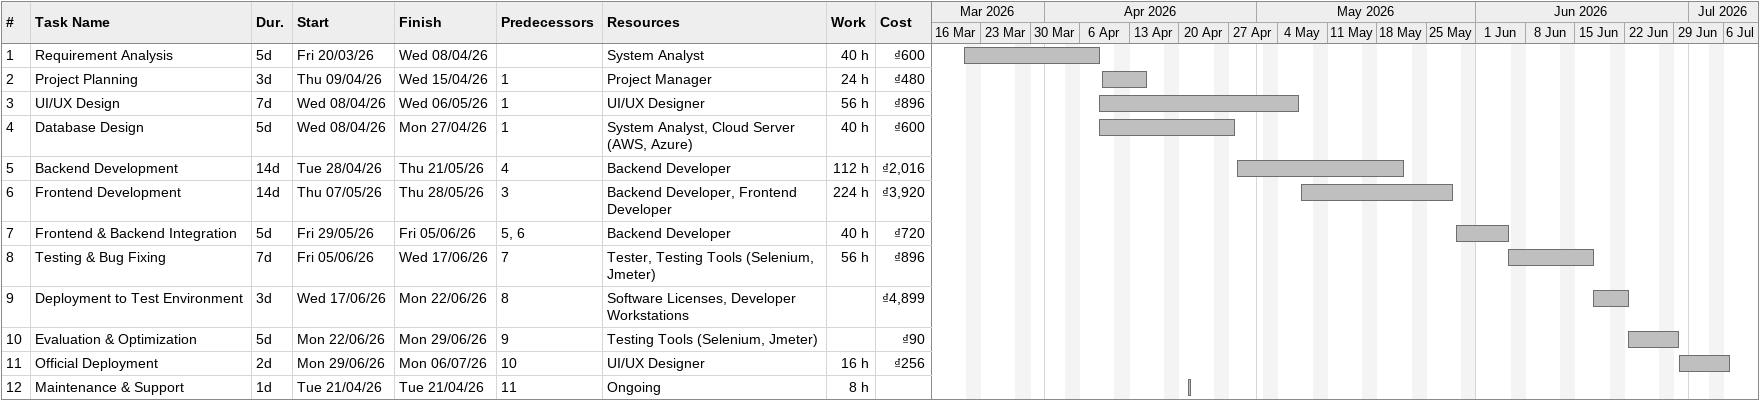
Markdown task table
| ID | Task | Duration | Start | Finish | Predecessors | Resources | Work (h) | Cost (₫) |
|---|---|---|---|---|---|---|---|---|
| 1 | Requirement Analysis | 5d | 2026-03-20 | 2026-04-08 |  | System Analyst | 40 | 600 |
| 2 | Project Planning | 3d | 2026-04-09 | 2026-04-15 | 1 | Project Manager | 24 | 480 |
| 3 | UI/UX Design | 7d | 2026-04-08 | 2026-05-06 | 1 | UI/UX Designer | 56 | 896 |
| 4 | Database Design | 5d | 2026-04-08 | 2026-04-27 | 1 | System Analyst, Cloud Server (AWS, Azure) | 40 | 600 |
| 5 | Backend Development | 14d | 2026-04-28 | 2026-05-21 | 4 | Backend Developer | 112 | 2016 |
| 6 | Frontend Development | 14d | 2026-05-07 | 2026-05-28 | 3 | Backend Developer, Frontend Developer | 224 | 3920 |
| 7 | Frontend & Backend Integration | 5d | 2026-05-29 | 2026-06-05 | 5, 6 | Backend Developer | 40 | 720 |
| 8 | Testing & Bug Fixing | 7d | 2026-06-05 | 2026-06-17 | 7 | Tester, Testing Tools (Selenium, Jmeter) | 56 | 896 |
| 9 | Deployment to Test Environment | 3d | 2026-06-17 | 2026-06-22 | 8 | Software Licenses, Developer Workstations |  | 4899 |
| 10 | Evaluation & Optimization | 5d | 2026-06-22 | 2026-06-29 | 9 | Testing Tools (Selenium, Jmeter) |  | 90 |
| 11 | Official Deployment | 2d | 2026-06-29 | 2026-07-06 | 10 | UI/UX Designer | 16 | 256 |
| 12 | Maintenance & Support | 1d | 2026-04-21 | 2026-04-21 | 11 | Ongoing | 8 |  |
